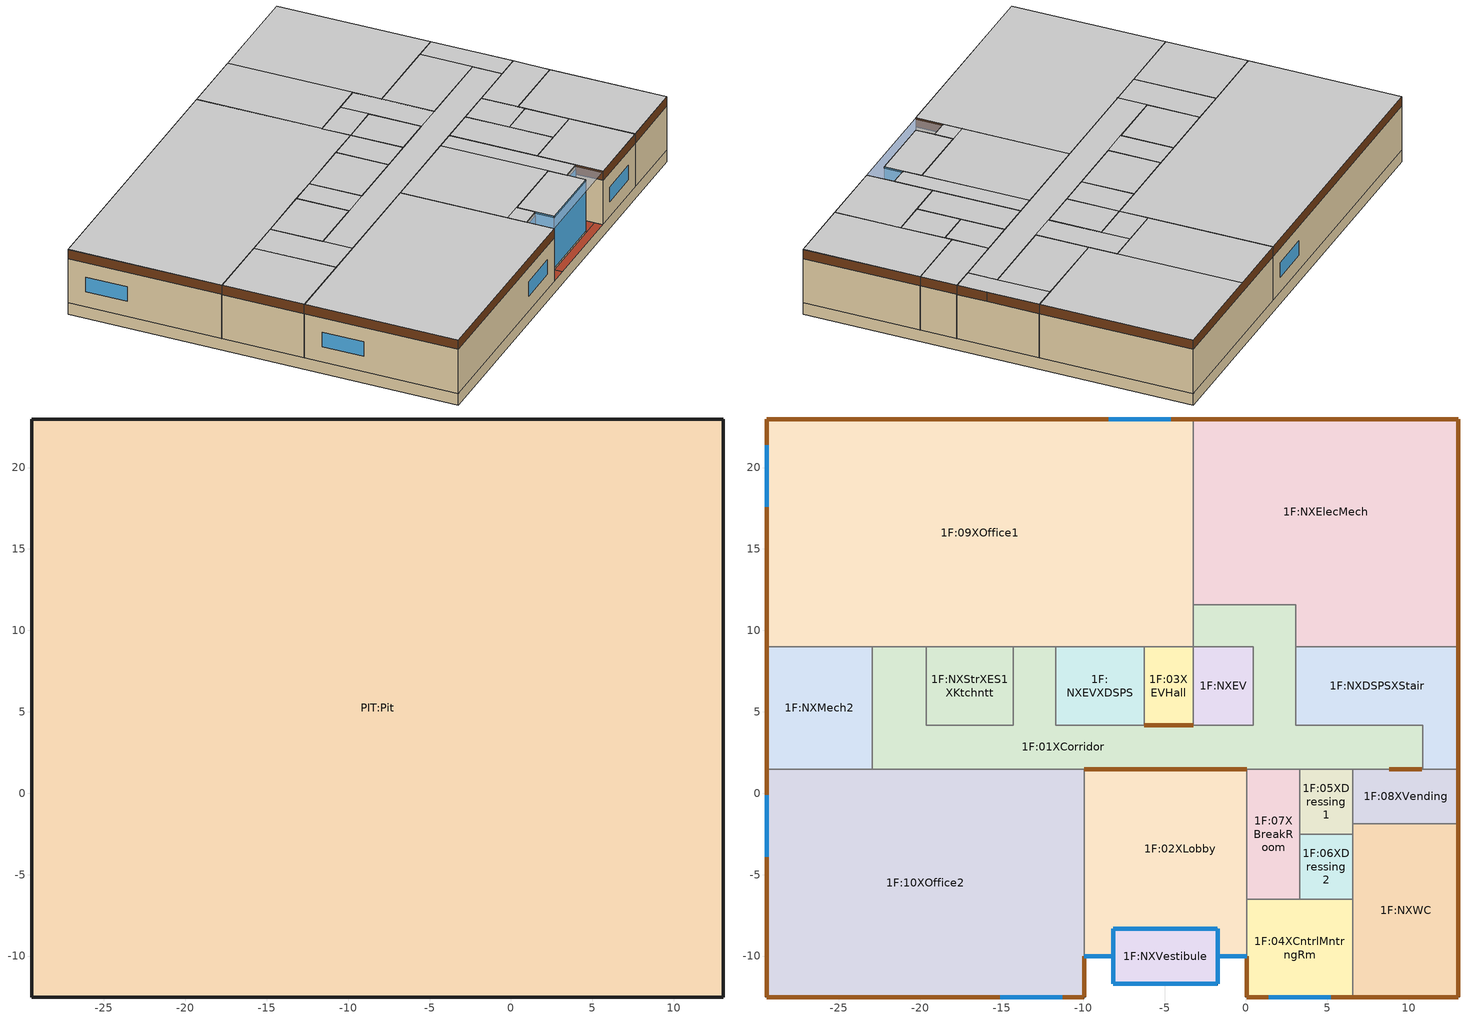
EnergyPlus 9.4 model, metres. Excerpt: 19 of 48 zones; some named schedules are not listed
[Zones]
PIT:Pit
 floor outside (Pit floor): 13.05,-12.52 -29.45,-12.52 -29.45,22.98 13.05,22.98 z8.9
 wall outside (W1 - IBEC): 13.05,-12.52 13.05,22.98 -29.45,22.98 -29.45,-12.52 13.05,-12.52 z8.9:10
 roof outside (R1 - IBEC): -1.75,-11.72 0.05,-11.72 0.05,-10.02 -1.75,-10.02 z10; -8.15,-12.52 0.05,-12.52 0.05,-11.72 -8.15,-11.72 z10; -9.95,-12.52 -8.15,-12.52 -8.15,-10.02 -9.95,-10.02 z10
1F:10XOffice2
 floor to PIT:Pit (FG1 - IBEC): -9.95,-12.52 -29.45,-12.52 -29.45,1.48 -9.95,1.48 z10
 wall outside (W1 - IBEC): -29.45,1.48 -29.45,-12.52 -9.95,-12.52 -9.95,-10.02 z10:15.2
 wall to 1F:02XLobby (IW1 - IBEC): -9.95,-10.02 -9.95,1.48 z10:15.2
 wall to 1F:01XCorridor (IW1 - IBEC): -9.95,1.48 -22.95,1.48 z10:15.2
 wall to 1F:NXMech2 (IW1 - IBEC): -22.95,1.48 -29.45,1.48 z10:15.2
 window x2 (Model Building external glazing - 1001): -29.45,-0.12 -29.45,-3.92 z11.5:12.9
 window x3 (Model Building external glazing - 1001): -15.1,-12.52 -11.3,-12.52 z11.5:12.9
 door (W2 - IBEC): -29.45,1.48 -29.45,-12.51 / -29.45,-12.52 -9.95,-12.52 / -9.95,-12.51 -9.95,-10.02 z14.3:15.2
 ceiling adiabatic (FG1 - IBEC_Reversed): -29.45,-12.52 -9.95,-12.52 -9.95,1.48 -29.45,1.48 z15.2
1F:02XLobby
 floor to PIT:Pit (FG1 - IBEC): 0.05,-10.02 -1.75,-10.02 -1.75,-8.32 0.05,-8.32 z10; 0.05,-8.32 -8.15,-8.32 -8.15,1.48 0.05,1.48 z10; -8.15,-10.02 -9.95,-10.02 -9.95,1.48 -8.15,1.48 z10
 wall outside (W1 - IBEC): -9.95,-10.02 -8.15,-10.02 / -1.75,-10.02 0.05,-10.02 z10:15.2
 wall to 1F:07XBreakRoom (IW1 - IBEC): 0.05,-6.52 0.05,1.48 z10:15.2
 wall to 1F:01XCorridor (IW1 - IBEC): 0.05,1.48 -9.95,1.48 z10:15.2
 wall to 1F:NXVestibule (IW1 - IBEC): -8.15,-10.02 -8.15,-8.32 -1.75,-8.32 -1.75,-10.02 z10:15.2
 wall to 1F:04XCntrlMntrngRm (IW1 - IBEC): 0.05,-10.02 0.05,-6.52 z10:15.2
 window (Model Building external glazing - 1002): -9.95,-10.02 -8.15,-10.02 / -1.75,-10.02 0.05,-10.02 z10.2:14.8
 window inside (Project internal glazing - 1003): -8.15,-10.01 -8.15,-8.32 / -8.15,-8.32 -1.75,-8.32 / -1.75,-8.32 -1.75,-10.01 z10.2:15.2
 door inside (IRTSurface): 0.05,1.48 -9.95,1.48 z10.2:12.6
 ceiling adiabatic (FG1 - IBEC_Reversed): -9.95,-10.02 -8.15,-10.02 -8.15,-8.32 -9.95,-8.32 z15.2; -9.95,-8.32 -1.75,-8.32 -1.75,1.48 -9.95,1.48 z15.2; -1.75,-10.02 0.05,-10.02 0.05,1.48 -1.75,1.48 z15.2
1F:01XCorridor
 floor to PIT:Pit (FG1 - IBEC): -11.7,4.18 -14.3,4.18 -14.3,8.98 -11.7,8.98 z10; -19.65,4.18 -22.95,4.18 -22.95,8.98 -19.65,8.98 z10; 0.45,1.48 -22.95,1.48 -22.95,4.18 0.45,4.18 z10; 3.05,4.18 0.45,4.18 0.45,8.98 3.05,8.98 z10; 10.85,1.48 0.45,1.48 0.45,4.18 10.85,4.18 z10; 3.05,8.98 -3.25,8.98 -3.25,11.58 3.05,11.58 z10
 wall to 1F:07XBreakRoom (IW1 - IBEC_Rev): 0.05,1.48 3.3,1.48 z10:15.2
 wall to 1F:NXMech2 (IW1 - IBEC): -22.95,8.98 -22.95,1.48 z10:15.2
 wall to 1F:NXStrXES1XKtchntt (IW1 - IBEC): -14.3,8.98 -14.3,4.18 -19.65,4.18 -19.65,8.98 z10:15.2
 wall to 1F:09XOffice1 (IW1 - IBEC): -19.65,8.98 -22.95,8.98 / -3.25,11.58 -3.25,8.98 / -11.7,8.98 -14.3,8.98 z10:15.2
 wall to 1F:05XDressing1 (IW1 - IBEC): 3.3,1.48 6.55,1.48 z10:15.2
 wall to 1F:08XVending (IW1 - IBEC): 6.55,1.48 10.85,1.48 z10:15.2
 wall to 1F:NXDSPSXStair (IW1 - IBEC): 10.85,1.48 10.85,4.18 3.05,4.18 3.05,8.98 z10:15.2
 wall to 1F:NXElecMech (IW1 - IBEC): 3.05,8.98 3.05,11.58 -3.25,11.58 z10:15.2
 wall to 1F:NXEV (IW1 - IBEC): -3.25,8.98 0.45,8.98 0.45,4.18 -3.25,4.18 z10:15.2
 wall to 1F:03XEVHall (IW1 - IBEC): -3.25,4.18 -6.25,4.18 z10:15.2
 wall to 1F:NXEVXDSPS (IW1 - IBEC): -6.25,4.18 -11.7,4.18 -11.7,8.98 z10:15.2
 door inside (IRTSurface): 8.8,1.48 10.8,1.48 / -3.25,4.18 -6.25,4.18 z10.2:12.6
 ceiling adiabatic (FG1 - IBEC_Reversed): -3.25,8.98 0.45,8.98 0.45,11.58 -3.25,11.58 z15.2; 0.45,4.18 3.05,4.18 3.05,11.58 0.45,11.58 z15.2; -14.3,4.18 -11.7,4.18 -11.7,8.98 -14.3,8.98 z15.2; -19.65,1.48 10.85,1.48 10.85,4.18 -19.65,4.18 z15.2; -22.95,1.48 -19.65,1.48 -19.65,8.98 -22.95,8.98 z15.2
1F:NXMech2
 floor to PIT:Pit (FG1 - IBEC): -22.95,1.48 -29.45,1.48 -29.45,8.98 -22.95,8.98 z10
 wall outside (W1 - IBEC): -29.45,8.98 -29.45,1.48 z10:15.2
 wall to 1F:09XOffice1 (IW1 - IBEC_Rev): -22.95,8.98 -29.45,8.98 z10:15.2
 door (W2 - IBEC): -29.45,8.98 -29.45,1.49 z14.3:15.2
 ceiling adiabatic (FG1 - IBEC_Reversed): -29.45,1.48 -22.95,1.48 -22.95,8.98 -29.45,8.98 z15.2
1F:07XBreakRoom
 floor to PIT:Pit (FG1 - IBEC): 3.3,-6.52 0.05,-6.52 0.05,1.48 3.3,1.48 z10
 wall to 1F:06XDressing2 (IW1 - IBEC): 3.3,-6.52 3.3,-2.52 z10:15.2
 wall to 1F:05XDressing1 (IW1 - IBEC): 3.3,-2.52 3.3,1.48 z10:15.2
 wall to 1F:04XCntrlMntrngRm (IW1 - IBEC): 0.05,-6.52 3.3,-6.52 z10:15.2
 ceiling adiabatic (FG1 - IBEC_Reversed): 0.05,-6.52 3.3,-6.52 3.3,1.48 0.05,1.48 z15.2
1F:NXVestibule
 floor to PIT:Pit (FG1 - IBEC): -1.75,-11.72 -8.15,-11.72 -8.15,-8.32 -1.75,-8.32 z10
 wall outside (W1 - IBEC): -8.15,-10.02 -8.15,-11.72 -1.75,-11.72 -1.75,-10.02 z10:15.2
 window (Model Building external glazing - 1001): -1.75,-11.71 -1.75,-10.02 / -8.15,-10.02 -8.15,-11.71 / -8.15,-11.72 -1.75,-11.72 z10.2:15.2
 ceiling adiabatic (FG1 - IBEC_Reversed): -8.15,-11.72 -1.75,-11.72 -1.75,-8.32 -8.15,-8.32 z15.2
1F:04XCntrlMntrngRm
 floor to PIT:Pit (FG1 - IBEC): 6.55,-12.52 0.05,-12.52 0.05,-6.52 6.55,-6.52 z10
 wall outside (W1 - IBEC): 0.05,-10.02 0.05,-12.52 6.55,-12.52 z10:15.2
 wall to 1F:06XDressing2 (IW1 - IBEC_Rev): 6.55,-6.52 3.3,-6.52 z10:15.2
 wall to 1F:NXWC (IW1 - IBEC): 6.55,-12.52 6.55,-6.52 z10:15.2
 window (Model Building external glazing - 1001): 1.4,-12.52 5.2,-12.52 z11.5:12.9
 door (W2 - IBEC): 0.05,-10.02 0.05,-12.51 / 0.05,-12.52 6.55,-12.52 z14.3:15.2
 ceiling adiabatic (FG1 - IBEC_Reversed): 0.05,-12.52 6.55,-12.52 6.55,-6.52 0.05,-6.52 z15.2
1F:06XDressing2
 floor to PIT:Pit (FG1 - IBEC): 6.55,-6.52 3.3,-6.52 3.3,-2.52 6.55,-2.52 z10
 wall to 1F:NXWC (IW1 - IBEC): 6.55,-6.52 6.55,-2.52 z10:15.2
 wall to 1F:05XDressing1 (IW1 - IBEC): 6.55,-2.52 3.3,-2.52 z10:15.2
 ceiling adiabatic (FG1 - IBEC_Reversed): 3.3,-6.52 6.55,-6.52 6.55,-2.52 3.3,-2.52 z15.2
1F:05XDressing1
 floor to PIT:Pit (FG1 - IBEC): 6.55,-2.52 3.3,-2.52 3.3,1.48 6.55,1.48 z10
 wall to 1F:NXWC (IW1 - IBEC): 6.55,-2.52 6.55,-1.87 z10:15.2
 wall to 1F:08XVending (IW1 - IBEC): 6.55,-1.87 6.55,1.48 z10:15.2
 ceiling adiabatic (FG1 - IBEC_Reversed): 3.3,-2.52 6.55,-2.52 6.55,1.48 3.3,1.48 z15.2
1F:NXWC
 floor to PIT:Pit (FG1 - IBEC): 13.05,-12.52 6.55,-12.52 6.55,-1.87 13.05,-1.87 z10
 wall outside (W1 - IBEC): 6.55,-12.52 13.05,-12.52 13.05,-1.87 z10:15.2
 wall to 1F:08XVending (IW1 - IBEC_Rev): 13.05,-1.87 6.55,-1.87 z10:15.2
 door (W2 - IBEC): 13.05,-12.51 13.05,-1.87 / 6.55,-12.52 13.05,-12.52 z14.3:15.2
 ceiling adiabatic (FG1 - IBEC_Reversed): 6.55,-12.52 13.05,-12.52 13.05,-1.87 6.55,-1.87 z15.2
1F:08XVending
 floor to PIT:Pit (FG1 - IBEC): 13.05,-1.87 6.55,-1.87 6.55,1.48 13.05,1.48 z10
 wall outside (W1 - IBEC): 13.05,-1.87 13.05,1.48 z10:15.2
 wall to 1F:NXDSPSXStair (IW1 - IBEC): 13.05,1.48 10.85,1.48 z10:15.2
 door (W2 - IBEC): 13.05,-1.86 13.05,1.48 z14.3:15.2
 ceiling adiabatic (FG1 - IBEC_Reversed): 6.55,-1.87 13.05,-1.87 13.05,1.48 6.55,1.48 z15.2
1F:09XOffice1
 floor to PIT:Pit (FG1 - IBEC): -3.25,8.98 -29.45,8.98 -29.45,22.98 -3.25,22.98 z10
 wall outside (W1 - IBEC): -3.25,22.98 -29.45,22.98 -29.45,8.98 z10:15.2
 wall to 1F:NXStrXES1XKtchntt (IW1 - IBEC): -19.65,8.98 -14.3,8.98 z10:15.2
 wall to 1F:NXEVXDSPS (IW1 - IBEC): -11.7,8.98 -6.25,8.98 z10:15.2
 wall to 1F:03XEVHall (IW1 - IBEC_Rev): -6.25,8.98 -3.25,8.98 z10:15.2
 wall to 1F:NXElecMech (IW1 - IBEC): -3.25,11.58 -3.25,22.98 z10:15.2
 window x4 (Model Building external glazing - 1001): -4.62,22.98 -8.42,22.98 z11.5:12.9
 window x2 (Model Building external glazing - 1001): -29.45,21.38 -29.45,17.58 z11.5:12.9
 door (W2 - IBEC): -3.25,22.98 -29.45,22.98 / -29.45,22.98 -29.45,8.99 z14.3:15.2
 ceiling adiabatic (FG1 - IBEC_Reversed): -29.45,8.98 -3.25,8.98 -3.25,22.98 -29.45,22.98 z15.2
1F:NXStrXES1XKtchntt
 floor to PIT:Pit (FG1 - IBEC): -14.3,4.18 -19.65,4.18 -19.65,8.98 -14.3,8.98 z10
 ceiling adiabatic (FG1 - IBEC_Reversed): -19.65,4.18 -14.3,4.18 -14.3,8.98 -19.65,8.98 z15.2
1F:NXDSPSXStair
 floor to PIT:Pit (FG1 - IBEC): 13.05,1.48 10.85,1.48 10.85,4.18 13.05,4.18 z10; 13.05,4.18 3.05,4.18 3.05,8.98 13.05,8.98 z10
 wall outside (W1 - IBEC): 13.05,1.48 13.05,8.98 z10:15.2
 wall to 1F:NXElecMech (IW1 - IBEC): 13.05,8.98 3.05,8.98 z10:15.2
 door (W2 - IBEC): 13.05,1.49 13.05,4.18 / 13.05,4.19 13.05,8.98 z14.3:15.2
 ceiling adiabatic (FG1 - IBEC_Reversed): 3.05,4.18 10.85,4.18 10.85,8.98 3.05,8.98 z15.2; 10.85,1.48 13.05,1.48 13.05,8.98 10.85,8.98 z15.2
1F:NXElecMech
 floor to PIT:Pit (FG1 - IBEC): 13.05,8.98 3.05,8.98 3.05,11.58 13.05,11.58 z10; 13.05,11.58 -3.25,11.58 -3.25,22.98 13.05,22.98 z10
 wall outside (W1 - IBEC): 13.05,8.98 13.05,22.98 -3.25,22.98 z10:15.2
 door (W2 - IBEC): 13.05,8.99 13.05,22.98 / 13.05,22.98 -3.25,22.98 z14.3:15.2
 ceiling adiabatic (FG1 - IBEC_Reversed): -3.25,11.58 3.05,11.58 3.05,22.98 -3.25,22.98 z15.2; 3.05,8.98 13.05,8.98 13.05,22.98 3.05,22.98 z15.2
1F:NXEV
 floor to PIT:Pit (FG1 - IBEC): 0.45,4.18 -3.25,4.18 -3.25,8.98 0.45,8.98 z10
 wall to 1F:03XEVHall (IW1 - IBEC_Rev): -3.25,8.98 -3.25,4.18 z10:15.2
 ceiling adiabatic (FG1 - IBEC_Reversed): -3.25,4.18 0.45,4.18 0.45,8.98 -3.25,8.98 z15.2
1F:03XEVHall
 floor to PIT:Pit (FG1 - IBEC): -3.25,4.18 -6.25,4.18 -6.25,8.98 -3.25,8.98 z10
 wall to 1F:NXEVXDSPS (IW1 - IBEC): -6.25,8.98 -6.25,4.18 z10:15.2
 ceiling adiabatic (FG1 - IBEC_Reversed): -6.25,4.18 -3.25,4.18 -3.25,8.98 -6.25,8.98 z15.2
1F:NXEVXDSPS
 floor to PIT:Pit (FG1 - IBEC): -6.25,4.18 -11.7,4.18 -11.7,8.98 -6.25,8.98 z10
 ceiling adiabatic (FG1 - IBEC_Reversed): -11.7,4.18 -6.25,4.18 -6.25,8.98 -11.7,8.98 z15.2
shading: 13.05,-12.52 -29.45,-12.52 -29.45,22.98 13.05,22.98 z15.2
[Building]
WholeBuildingTest: North Axis {deg}=0; Terrain=Country; Loads Convergence Tolerance Value {W}=0.04; Temperature Convergence Tolerance Value {deltaC}=0.004; Solar Distribution=FullInteriorAndExterior; Minimum Number of Warmup Days=6
[Site:Location]
Tokyo: Latitude {deg}=35.7; Longitude {deg}=139.8; Time Zone {hr}=9; Elevation {m}=0
[SizingPeriod:DesignDay] Day of Month=15; Humidity Condition Type=WetBulb; Barometric Pressure {Pa}=101325; Wind Direction {deg}=0; Rain Indicator=No; Snow Indicator=No; Daylight Saving Time Indicator=No
Name | Month | Day Type | Maximum Dry-Bulb Temperature {C} | Daily Dry-Bulb Temperature Range {deltaC} | Wetbulb or DewPoint at Maximum Dry-Bulb {C} | Wind Speed {m/s} | Solar Model Indicator | Sky Clearness
Summer Design Day in JSBC2018 (01-01:31-12) Jul | 7 | SummerDesignDay | 33.3 | 5.8 | 25 | 0 | ASHRAEClearSky | 0.98
Winter Design Day in JSBC2018 (01-01:31-12) | 1 | WinterDesignDay | 0.9 | 0 | 0.9 | 9.3 |  | 0
[Site:GroundTemperature:BuildingSurface]
18, 18, 18, 18, 18, 18, 18, 18, 18, 18, 18, 18
[Site:GroundTemperature:FCfactorMethod]
January Ground Temperature {C}=2.14219; February Ground Temperature {C}=2.80489; March Ground Temperature {C}=6.98679; April Ground Temperature {C}=13.8; May Ground Temperature {C}=21.3614; June Ground Temperature {C}=27.6366; July Ground Temperature {C}=30.9146; August Ground Temperature {C}=30.2928; September Ground Temperature {C}=25.957; October Ground Temperature {C}=19.0785; November Ground Temperature {C}=11.526; December Ground Temperature {C}=5.33716
[Site:GroundTemperature:Shallow]
14, 14, 14, 14, 14, 14, 14, 14, 14, 14, 14, 14
[Site:GroundTemperature:Deep]
14, 14, 14, 14, 14, 14, 14, 14, 14, 14, 14, 14
[Site:GroundReflectance]
0.1, 0.1, 0.1, 0.1, 0.1, 0.1, 0.1, 0.1, 0.1, 0.1, 0.1, 0.1
[Site:GroundReflectance:SnowModifier]
2, 2
[Material] Roughness=Rough; Thermal Absorptance=0.9
Name | Thickness {m} | Conductivity {W/m-K} | Density {kg/m3} | Specific Heat {J/kg-K} | Solar Absorptance | Visible Absorptance
JP- Concrete cast - dense_.15 | 0.15 | 1.6 | 2300 | 2000 | 0.8 | 0.8
JP-Cement/plaster/mortar - cement mortar_.027 | 0.027 | 1.5 | 2000 | 1600 | 0.6 | 0.6
JP- Concrete cast - dense_.022 | 0.022 | 1.6 | 2300 | 2000 | 0.8 | 0.8
JP Carpet_.006 | 0.006 | 0.08 | 400 | 320 | 0.8 | 0.8
JP- Gypsum Plasterboard_.012 | 0.012 | 0.22 | 750 | 830 | 0.8 | 0.8
JP- Ceramic/clay tiles - ceramic tiles Dry_.01 | 0.01 | 1.3 | 2400 | 2000 | 0.8 | 0.8
JP-Cement/plaster/mortar - cement mortar_.025 | 0.025 | 1.5 | 2000 | 1600 | 0.6 | 0.6
JP- XPS Extruded Polystyrene_.025 | 0.025 | 0.04 | 25 | 100 | 0.8 | 0.8
JP- Gypsum Plasterboard_.008 | 0.008 | 0.22 | 750 | 830 | 0.8 | 0.8
JP- Concrete cast - dense_.65 | 0.65 | 1.6 | 2300 | 2000 | 0.8 | 0.8
JP- Concrete cast - dense_1 | 1 | 1.6 | 2300 | 2000 | 0.8 | 0.8
JP- Rockwool Board_.012 | 0.012 | 0.064 | 350 | 290 | 0.8 | 0.8
JP- Concrete cast - dense_.06 | 0.06 | 1.6 | 2300 | 2000 | 0.8 | 0.8
JP- XPS Extruded Polystyrene_.05 | 0.05 | 0.04 | 25 | 100 | 0.8 | 0.8
JP-Cement/plaster/mortar - cement mortar_.015 | 0.015 | 1.5 | 2000 | 1600 | 0.6 | 0.6
JP- Asphalt_.005 | 0.005 | 0.11 | 1000 | 920 | 0.6 | 0.6
JP- Gypsum Plasterboard_.01 | 0.01 | 0.22 | 750 | 830 | 0.8 | 0.8
JP- Concrete cast - dense_.12 | 0.12 | 1.6 | 2300 | 2000 | 0.8 | 0.8
[Material:NoMass] Roughness=Rough; Thermal Resistance {m2-K/W}=0.07; Thermal Absorptance=0.9; Solar Absorptance=0.7; Visible Absorptance=0.7
1_RVAL_3; 3_RVAL_3; 5_RVAL_2; 6_RVAL_2; 7_RVAL_5; 17_RVAL_7
[Material:InfraredTransparent]
IRTMaterial
[WindowMaterial:Glazing] Infrared Transmittance at Normal Incidence=0; Front Side Infrared Hemispherical Emissivity=0.84; Back Side Infrared Hemispherical Emissivity=0.84; Dirt Correction Factor for Solar and Visible Transmittance=1
Name | Optical Data Type | Thickness {m} | Solar Transmittance at Normal Incidence | Front Side Solar Reflectance at Normal Incidence | Back Side Solar Reflectance at Normal Incidence | Visible Transmittance at Normal Incidence | Front Side Visible Reflectance at Normal Incidence | Back Side Visible Reflectance at Normal Incidence | Conductivity {W/m-K} | Window Glass Spectral Data Set
2 | SpectralAverage | 0.003 | 0.837 | 0.075 | 0.075 | 0.898 | 0.081 | 0.081 | 0.9
10000 | Spectral | 0.007874 |  |  |  |  |  |  | 1 | Ammended AGC Glass Co. N.A. Float Glass <CLR_8.AFG>
[WindowMaterial:Gas]
1001: Gas Type=Air; Thickness {m}=0.006
[WindowMaterial:Blind]
30000: Slat Orientation=Horizontal; Slat Width {m}=0.025; Slat Separation {m}=0.0225; Slat Thickness {m}=0.001; Slat Angle {deg}=90; Slat Conductivity {W/m-K}=0.9; Slat Beam Solar Transmittance=0; Front Side Slat Beam Solar Reflectance=0.66; Back Side Slat Beam Solar Reflectance=0.66; Slat Diffuse Solar Transmittance=0; Front Side Slat Diffuse Solar Reflectance=0.66; Back Side Slat Diffuse Solar Reflectance=0.66; Slat Beam Visible Transmittance=0; Front Side Slat Beam Visible Reflectance=0.66; Back Side Slat Beam Visible Reflectance=0.66; Slat Diffuse Visible Transmittance=0; Front Side Slat Diffuse Visible Reflectance=0.66; Back Side Slat Diffuse Visible Reflectance=0.66; Slat Infrared Hemispherical Transmittance=0; Front Side Slat Infrared Hemispherical Emissivity=0.9; Back Side Slat Infrared Hemispherical Emissivity=0.9; Blind to Glass Distance {m}=0.025; Blind Top Opening Multiplier=0.5; Blind Bottom Opening Multiplier=0.5; Blind Left Side Opening Multiplier=0.5; Blind Right Side Opening Multiplier=0.5; Minimum Slat Angle {deg}=0; Maximum Slat Angle {deg}=180
[MaterialProperty:GlazingSpectralData]
Ammended AGC Glass Co. N.A. Float Glass <CLR_8.AFG>: Wavelength 1 {micron}=0.305; Transmittance 1=0; Front Reflectance 1=0.049; Back Reflectance 1=0.049; Wavelength 2 {micron}=0.31; Transmittance 2=0; Front Reflectance 2=0.049; Back Reflectance 2=0.049; Wavelength 3 {micron}=0.315; Transmittance 3=0.002; Front Reflectance 3=0.048; Back Reflectance 3=0.048; Wavelength 4 {micron}=0.32; Transmittance 4=0.013; Front Reflectance 4=0.048; Back Reflectance 4=0.048; Wavelength 5 {micron}=0.325; Transmittance 5=0.05; Front Reflectance 5=0.047; Back Reflectance 5=0.047; N21=0.33; N22=0.136; N23=0.048; N24=0.048; N25=0.335; N26=0.262; N27=0.051; N28=0.051; N29=0.34; N30=0.407; N31=0.054; N32=0.054; N33=0.345; N34=0.54; N35=0.059; N36=0.059; N37=0.35; N38=0.662; N39=0.066; N40=0.066; N41=0.36; N42=0.788; N43=0.073; N44=0.073; N45=0.37; N46=0.827; N47=0.076; N48=0.076; N49=0.38; N50=0.811; N51=0.075; N52=0.075; N53=0.39; N54=0.856; N55=0.078; N56=0.078; N57=0.4; N58=0.874; N59=0.079; N60=0.079; N61=0.41; N62=0.873; N63=0.079; N64=0.079; N65=0.42; N66=0.87; N67=0.078; N68=0.078; N69=0.43; N70=0.87; N71=0.078; N72=0.078; N73=0.44; N74=0.868; N75=0.077; N76=0.077; N77=0.45; N78=0.874; N79=0.078; N80=0.078; N81=0.46; N82=0.879; N83=0.078; N84=0.078; N85=0.47; N86=0.882; N87=0.077; N88=0.077; N89=0.48; N90=0.882; N91=0.078; N92=0.078; N93=0.49; N94=0.882; N95=0.077; N96=0.077; N97=0.5; N98=0.881; N99=0.076; N100=0.076; N101=0.51; N102=0.881; N103=0.076; N104=0.076; N105=0.52; N106=0.88; N107=0.076; N108=0.076; N109=0.53; N110=0.879; N111=0.076; N112=0.076; N113=0.54; N114=0.879; N115=0.076; N116=0.076; N117=0.55; N118=0.877; N119=0.076; N120=0.076; N121=0.57; N122=0.872; N123=0.076; N124=0.076; N125=0.59; N126=0.857; N127=0.075; N128=0.075; N129=0.61; N130=0.848; N131=0.074; N132=0.074; N133=0.63; N134=0.835; N135=0.072; N136=0.072; N137=0.65; N138=0.822; N139=0.071; N140=0.071; N141=0.67; N142=0.812; N143=0.07; N144=0.07; N145=0.69; N146=0.802; N147=0.069; N148=0.069; N149=0.71; N150=0.789; N151=0.069; N152=0.069; N153=0.718; N154=0.783; N155=0.068; N156=0.068; N157=0.724; N158=0.778; N159=0.067; N160=0.067; N161=0.74; N162=0.763; N163=0.066; N164=0.066; N165=0.752; N166=0.753; N167=0.066; N168=0.066; N169=0.758; N170=0.749; N171=0.065; N172=0.065; N173=0.763; N174=0.745; N175=0.065; N176=0.065; N177=0.768; N178=0.741; N179=0.065; N180=0.065; N181=0.78; N182=0.731; N183=0.064; N184=0.064; N185=0.8; N186=0.714; N187=0.063; N188=0.063; N189=0.816; N190=0.703; N191=0.062; N192=0.062; N193=0.824; N194=0.698; N195=0.062; N196=0.062; N197=0.832; N198=0.693; N199=0.062; N200=0.062; N201=0.84; N202=0.689; N203=0.061; N204=0.061; N205=0.86; N206=0.683; N207=0.063; N208=0.063; N209=0.88; N210=0.674; N211=0.062; N212=0.062; N213=0.905; N214=0.664; N215=0.062; N216=0.062; N217=0.915; N218=0.661; N219=0.063; N220=0.063; N221=0.925; N222=0.658; N223=0.062; N224=0.062; N225=0.93; N226=0.657; N227=0.062; N228=0.062; N229=0.937; N230=0.656; N231=0.061; N232=0.061; N233=0.948; N234=0.652; N235=0.062; N236=0.062; N237=0.965; N238=0.647; N239=0.061; N240=0.061; N241=0.98; N242=0.645; N243=0.061; N244=0.061; N245=0.994; N246=0.642; N247=0.059; N248=0.059; N249=1.04; N250=0.639; N251=0.056; N252=0.056; N253=1.07; N254=0.638; N255=0.056; N256=0.056; N257=1.1; N258=0.637; N259=0.055; N260=0.055; N261=1.12; N262=0.638; N263=0.056; N264=0.056; N265=1.13; N266=0.638; N267=0.057; N268=0.057; N269=1.137; N270=0.638; N271=0.057; N272=0.057; N273=1.161; N274=0.64; N275=0.058; N276=0.058; N277=1.18; N278=0.644; N279=0.057; N280=0.057; N281=1.2; N282=0.649; N283=0.056; N284=0.056; N285=1.235; N286=0.652; N287=0.058; N288=0.058; N289=1.29; N290=0.665; N291=0.06; N292=0.06; N293=1.32; N294=0.672; N295=0.059; N296=0.059; N297=1.35; N298=0.679; N299=0.057; N300=0.057; N301=1.395; N302=0.691; N303=0.058; N304=0.058; N305=1.443; N306=0.713; N307=0.06; N308=0.06; N309=1.463; N310=0.721; N311=0.059; N312=0.059; N313=1.477; N314=0.727; N315=0.059; N316=0.059; N317=1.497; N318=0.734; N319=0.058; N320=0.058; N321=1.52; N322=0.742; N323=0.059; N324=0.059; N325=1.539; N326=0.749; N327=0.06; N328=0.06; N329=1.558; N330=0.754; N331=0.06; N332=0.06; N333=1.578; N334=0.759; N335=0.059; N336=0.059; N337=1.592; N338=0.762; N339=0.059; N340=0.059; N341=1.61; N342=0.765; N343=0.059; N344=0.059; N345=1.63; N346=0.769; N347=0.059; N348=0.059; N349=1.646; N350=0.772; N351=0.059; N352=0.059; N353=1.678; N354=0.773; N355=0.061; N356=0.061; N357=1.74; N358=0.769; N359=0.058; N360=0.058; N361=1.8; N362=0.767; N363=0.061; N364=0.061; N365=1.86; N366=0.761; N367=0.057; N368=0.057; N369=1.92; N370=0.758; N371=0.057; N372=0.057; N373=1.96; N374=0.758; N375=0.057; N376=0.057; N377=1.985; N378=0.755; N379=0.062; N380=0.062; N381=2.005; N382=0.753; N383=0.064; N384=0.064; N385=2.035; N386=0.753; N387=0.064; N388=0.064; N389=2.065; N390=0.753; N391=0.064; N392=0.064; N393=2.1; N394=0.754; N395=0.064; N396=0.064; N397=2.148; N398=0.747; N399=0.063; N400=0.063; N401=2.198; N402=0.716; N403=0.061; N404=0.061; N405=2.27; N406=0.719; N407=0.061; N408=0.061; N409=2.36; N410=0.729; N411=0.061; N412=0.061; N413=2.45; N414=0.707; N415=0.06; N416=0.06; N417=2.494; N418=0.692; N419=0.059; N420=0.059; N421=2.537; N422=0.628; N423=0.056; N424=0.056; N425=2.941; N426=0.076; N427=0.042; N428=0.042; N429=2.973; N430=0.047; N431=0.041; N432=0.041; N433=3.005; N434=0.026; N435=0.04; N436=0.04; N437=3.056; N438=0.024; N439=0.04; N440=0.04; N441=3.132; N442=0.022; N443=0.039; N444=0.039; N445=3.156; N446=0.021; N447=0.039; N448=0.039; N449=3.204; N450=0.019; N451=0.039; N452=0.039; N453=3.245; N454=0.018; N455=0.039; N456=0.039; N457=3.317; N458=0.016; N459=0.039; N460=0.039; N461=3.344; N462=0.015; N463=0.039; N464=0.039; N465=3.45; N466=0.012; N467=0.038; N468=0.038; N469=3.573; N470=0.012; N471=0.038; N472=0.038; N473=3.765; N474=0.015; N475=0.037; N476=0.037
[Construction]
IRTSurface: IRTMaterial
FG1 - IBEC: JP- Concrete cast - dense_.15, JP-Cement/plaster/mortar - cement mortar_.027, 1_RVAL_3, JP- Concrete cast - dense_.022, JP Carpet_.006
FG1 - IBEC_Reversed: JP Carpet_.006, JP- Concrete cast - dense_.022, 3_RVAL_3, JP-Cement/plaster/mortar - cement mortar_.027, JP- Concrete cast - dense_.15
IW1 - IBEC: JP- Gypsum Plasterboard_.012, 5_RVAL_2, JP- Gypsum Plasterboard_.012
IW1 - IBEC_Rev: JP- Gypsum Plasterboard_.012, 6_RVAL_2, JP- Gypsum Plasterboard_.012
W1 - IBEC: JP- Ceramic/clay tiles - ceramic tiles Dry_.01, JP-Cement/plaster/mortar - cement mortar_.025, JP- Concrete cast - dense_.15, JP- XPS Extruded Polystyrene_.025, 7_RVAL_5, JP- Gypsum Plasterboard_.008
W2 - IBEC: JP- Ceramic/clay tiles - ceramic tiles Dry_.01, JP-Cement/plaster/mortar - cement mortar_.025, JP- Concrete cast - dense_.65, JP- XPS Extruded Polystyrene_.025
IBEC internal mass: JP- Concrete cast - dense_1
R1 - IBEC: JP- Concrete cast - dense_.06, JP- XPS Extruded Polystyrene_.05, JP-Cement/plaster/mortar - cement mortar_.015, JP- Asphalt_.005, JP-Cement/plaster/mortar - cement mortar_.015, JP- Concrete cast - dense_.15, 17_RVAL_7, JP- Gypsum Plasterboard_.01, JP- Rockwool Board_.012
Pit floor: JP- Concrete cast - dense_.12
Model Building external glazing - 1001; Model Building external glazing - 1002: 10000
Model Building external glazing - 2001: 10000, 30000
Project internal glazing - 1003: 2, 1001, 2, 1001, 2
[Zone] Type=1; Multiplier=1; Zone Inside Convection Algorithm=TARP; Part of Total Floor Area=Yes
Name | Volume {m3} | Floor Area {m2}
1F:10XOffice2 | 1419.6 | 273
1F:02XLobby | 541.424 | 104.12
1F:07XBreakRoom | 135.2 | 26
1F:06XDressing2; 1F:05XDressing1 | 67.6 | 13
1F:NXWC | 359.97 | 69.225
1F:NXVestibule | 113.152 | 21.76
1F:04XCntrlMntrngRm | 202.8 | 39
1F:NXMech2 | 253.5 | 48.75
1F:01XCorridor | 771.888 | 148.44
1F:NXStrXES1XKtchntt | 133.536 | 25.68
1F:NXEVXDSPS | 136.032 | 26.16
1F:03XEVHall | 74.88 | 14.4
1F:NXEV | 92.352 | 17.76
1F:NXDSPSXStair | 280.488 | 53.94
1F:09XOffice1 | 1907.36 | 366.8
1F:NXElecMech | 1101.46 | 211.82
1F:08XVending | 113.23 | 21.775
PIT:Pit | 1659.625 | 1508.75
[WindowShadingControl] Shading Type=InteriorBlind; Construction with Shading=Model Building external glazing - 2001; Shading Control Type=OnIfScheduleAllows; Schedule=On 24/7; Shading Control Is Scheduled=Yes; Glare Control Is Active=No; Type of Slat Angle Control for Blinds=FixedSlatAngle; Setpoint 2 {W/m2 or deg C}=0; Multiple Surface Control Type=Group
Name | Zone | Fenestration Surface 1 | Fenestration Surface 2 | Fenestration Surface 3
11001 | 1F:10XOffice2 | 1F:10XOffice2_Wall_5_0_0_0_0_2_Win | 1F:10XOffice2_Wall_6_0_0_0_0_3_Win
21001 | 1F:NXVestibule | 1F:NXVestibule_Wall_2_0_0_0_0_0_Win | 1F:NXVestibule_Wall_6_0_0_0_0_0_Win | 1F:NXVestibule_Wall_7_0_0_0_0_0_Win
31001 | 1F:04XCntrlMntrngRm | 1F:04XCntrlMntrngRm_Wall_7_0_0_0_0_1_Win
41001 | 1F:09XOffice1 | 1F:09XOffice1_Wall_4_0_0_0_0_4_Win | 1F:09XOffice1_Wall_5_0_0_0_0_2_Win
[InternalMass] Construction=IBEC internal mass
Name | Zone or ZoneList | Surface Area {m2}
1F:10XOffice2 Internal mass | 1F:10XOffice2 | 665.4
1F:09XOffice1 Internal mass | 1F:09XOffice1 | 556.7
[People] Number of People Calculation Method=People/Area; Fraction Radiant=0.3; Sensible Heat Fraction=0.67; Carbon Dioxide Generation Rate {m3/s-W}=3.82e-08; Enable ASHRAE 55 Comfort Warnings=No; Mean Radiant Temperature Calculation Type=ZoneAveraged; Work Efficiency Schedule=Work efficiency; Clothing Insulation Calculation Method=ClothingInsulationSchedule; Air Velocity Schedule=Default Air Velocity for Comfort Calculations
Name | Zone or ZoneList | Number of People Schedule | People per Zone Floor Area {person/m2} | Activity Level Schedule | Clothing Insulation Schedule
People 1F:10XOffice2 | 1F:10XOffice2 | JP Office - office occupants | 0.1 | Activity Schedule 19336 | Clothing Schedule 19336
People 1F:07XBreakRoom | 1F:07XBreakRoom | JP Office - locker/storage occ. | 0.3 | Activity Schedule 19357 | Clothing Schedule 19357
People 1F:06XDressing2 | 1F:06XDressing2 | JP Office - locker/storage occ. | 0.3 | Activity Schedule 19365 | Clothing Schedule 19365
People 1F:04XCntrlMntrngRm | 1F:04XCntrlMntrngRm | JP Office - CMR occupants | 0.2 | Activity Schedule 19390 | Clothing Schedule 19390
People 1F:09XOffice1 | 1F:09XOffice1 | JP Office - office occupants | 0.1 | Activity Schedule 19469 | Clothing Schedule 19469
People 1F:05XDressing1 | 1F:05XDressing1 | JP Office - locker/storage occ. | 0.3 | Activity Schedule 19491 | Clothing Schedule 19491
[Lights] Design Level Calculation Method=Watts/Area; Return Air Fraction=0; Fraction Radiant=0.6; Fraction Visible=0; Fraction Replaceable=1
Name | Zone or ZoneList | Schedule | Watts per Zone Floor Area {W/m2}
1F:10XOffice2 General lighting | 1F:10XOffice2 | JP Office - office lighting | 12
1F:02XLobby General lighting | 1F:02XLobby | JP Office - 8-21 Lighting | 15
1F:07XBreakRoom General lighting | 1F:07XBreakRoom | JP Office - 8-21 Lighting | 15
1F:06XDressing2 General lighting | 1F:06XDressing2 | JP Office - 8-21 Lighting | 15
1F:04XCntrlMntrngRm General lighting | 1F:04XCntrlMntrngRm | JP Office - CMR lighting | 20
1F:01XCorridor General lighting | 1F:01XCorridor | JP Office - 8-21 Lighting | 15
1F:03XEVHall General lighting | 1F:03XEVHall | JP Office - 8-21 Lighting | 15
1F:09XOffice1 General lighting | 1F:09XOffice1 | JP Office - office lighting | 12
1F:05XDressing1 General lighting | 1F:05XDressing1 | JP Office - 8-21 Lighting | 15
1F:08XVending General lighting | 1F:08XVending | JP Office - 8-21 Lighting | 15
[OtherEquipment] Fuel Type=Electricity; Design Level Calculation Method=Watts/Area; Fraction Latent=0; Fraction Radiant=0.6; Fraction Lost=0; Carbon Dioxide Generation Rate {m3/s-W}=0
Name | Zone or ZoneList | Schedule | Power per Zone Floor Area {W/m2}
1F:10XOffice2 Equipment gain 1 | 1F:10XOffice2 | JP Office - office equipments | 12
1F:04XCntrlMntrngRm Equipment gain 1 | 1F:04XCntrlMntrngRm | JP Office - CMR equipments | 30
1F:09XOffice1 Equipment gain 1 | 1F:09XOffice1 | JP Office - office equipments | 12
[ZoneInfiltration:DesignFlowRate] Schedule=On 24/7; Design Flow Rate Calculation Method=Flow/zone; Constant Term Coefficient=1; Temperature Term Coefficient=0; Velocity Term Coefficient=0; Velocity Squared Term Coefficient=0
Name | Zone or ZoneList | Design Flow Rate {m3/s}
1F:10XOffice2 Infiltration | 1F:10XOffice2 | 0.021294
1F:02XLobby Infiltration | 1F:02XLobby | 0.010528
1F:07XBreakRoom Infiltration | 1F:07XBreakRoom | 0.001803
1F:06XDressing2 Infiltration | 1F:06XDressing2 | 0.000901
1F:NXWC Infiltration | 1F:NXWC | 0.009999
1F:NXVestibule Infiltration | 1F:NXVestibule | 0.003143
1F:04XCntrlMntrngRm Infiltration | 1F:04XCntrlMntrngRm | 0.002929
1F:NXMech2 Infiltration | 1F:NXMech2 | 0.007042
1F:01XCorridor Infiltration | 1F:01XCorridor | 0.010292
1F:NXStrXES1XKtchntt Infiltration | 1F:NXStrXES1XKtchntt | 0.003709
1F:NXEVXDSPS Infiltration | 1F:NXEVXDSPS | 0.003779
1F:03XEVHall Infiltration | 1F:03XEVHall | 0.001456
1F:NXEV Infiltration | 1F:NXEV | 0.002565
1F:NXDSPSXStair Infiltration | 1F:NXDSPSXStair | 0.007791
1F:09XOffice1 Infiltration | 1F:09XOffice1 | 0.02861
1F:NXElecMech Infiltration | 1F:NXElecMech | 0.030596
1F:05XDressing1 Infiltration | 1F:05XDressing1 | 0.000901
1F:08XVending Infiltration | 1F:08XVending | 0.001636
[ZoneMixing] Delta Temperature {deltaC}=0
Name | Zone | Schedule | Design Flow Rate Calculation Method | Design Flow Rate {m3/s} | Source Zone
1F:02XLobby_1 | 1F:02XLobby | On | Flow/Zone | 0.416306 | 1F:01XCorridor
1F:02XLobby_2 | 1F:01XCorridor | On | Flow/zone | 0.416306 | 1F:02XLobby
1F:02XLobby_3; 1F:02XLobby_7 | 1F:02XLobby | Office_OpenOff_Occ | Flow/Zone | 0.0294402 | 1F:NXVestibule
1F:02XLobby_4; 1F:02XLobby_8 | 1F:NXVestibule | Office_OpenOff_Occ | Flow/zone | 0.0294402 | 1F:02XLobby
1F:02XLobby_5 | 1F:02XLobby | Office_OpenOff_Occ | Flow/Zone | 0.111122 | 1F:NXVestibule
1F:02XLobby_6 | 1F:NXVestibule | Office_OpenOff_Occ | Flow/zone | 0.111122 | 1F:02XLobby
1F:01XCorridor_9 | 1F:01XCorridor | On | Flow/Zone | 0.08352 | 1F:08XVending
1F:01XCorridor_10 | 1F:08XVending | On | Flow/zone | 0.08352 | 1F:01XCorridor
1F:01XCorridor_11 | 1F:01XCorridor | On | Flow/Zone | 0.124717 | 1F:03XEVHall
1F:01XCorridor_12 | 1F:03XEVHall | On | Flow/zone | 0.124717 | 1F:01XCorridor
[DesignSpecification:ZoneAirDistribution] Zone Air Distribution Effectiveness in Cooling Mode=1; Zone Air Distribution Effectiveness in Heating Mode=1
1F:10XOffice2; 1F:02XLobby; 1F:07XBreakRoom; 1F:06XDressing2; 1F:04XCntrlMntrngRm; 1F:01XCorridor; 1F:03XEVHall; 1F:09XOffice1; 1F:05XDressing1; 1F:08XVending
[Sizing:Zone] Zone Cooling Design Supply Air Temperature Input Method=SupplyAirTemperature; Zone Cooling Design Supply Air Temperature {C}=12; Zone Cooling Design Supply Air Temperature Difference {deltaC}=0; Zone Heating Design Supply Air Temperature Input Method=SupplyAirTemperature; Zone Heating Design Supply Air Temperature {C}=35; Zone Heating Design Supply Air Temperature Difference {deltaC}=0; Zone Cooling Design Supply Air Humidity Ratio {kgWater/kgDryAir}=0.0077; Zone Heating Design Supply Air Humidity Ratio {kgWater/kgDryAir}=0.0156; Zone Heating Sizing Factor=3; Zone Cooling Sizing Factor=3; Cooling Design Air Flow Method=DesignDay; Cooling Minimum Air Flow Fraction=0; Heating Design Air Flow Method=DesignDay
Name | Design Specification Zone Air Distribution Object
1F:10XOffice2 | 1F:10XOffice2
1F:02XLobby | 1F:02XLobby
1F:07XBreakRoom | 1F:07XBreakRoom
1F:06XDressing2 | 1F:06XDressing2
1F:04XCntrlMntrngRm | 1F:04XCntrlMntrngRm
1F:01XCorridor | 1F:01XCorridor
1F:03XEVHall | 1F:03XEVHall
1F:09XOffice1 | 1F:09XOffice1
1F:05XDressing1 | 1F:05XDressing1
1F:08XVending | 1F:08XVending
[ZoneControl:Thermostat] Control Type Schedule=Zone Control Type Sched
Name | Zone or ZoneList | Control 1
1F:10XOffice2 Thermostat | 1F:10XOffice2 | Dual Setpoint - Zone 1F:10XOffice2
1F:02XLobby Thermostat | 1F:02XLobby | Dual Setpoint - Zone 1F:02XLobby
1F:07XBreakRoom Thermostat | 1F:07XBreakRoom | Dual Setpoint - Zone 1F:07XBreakRoom
1F:06XDressing2 Thermostat | 1F:06XDressing2 | Dual Setpoint - Zone 1F:06XDressing2
1F:04XCntrlMntrngRm Thermostat | 1F:04XCntrlMntrngRm | Dual Setpoint - Zone 1F:04XCntrlMntrngRm
1F:01XCorridor Thermostat | 1F:01XCorridor | Dual Setpoint - Zone 1F:01XCorridor
1F:03XEVHall Thermostat | 1F:03XEVHall | Dual Setpoint - Zone 1F:03XEVHall
1F:09XOffice1 Thermostat | 1F:09XOffice1 | Dual Setpoint - Zone 1F:09XOffice1
1F:05XDressing1 Thermostat | 1F:05XDressing1 | Dual Setpoint - Zone 1F:05XDressing1
1F:08XVending Thermostat | 1F:08XVending | Dual Setpoint - Zone 1F:08XVending
[ThermostatSetpoint:DualSetpoint]
Name | Heating Setpoint Temperature Schedule | Cooling Setpoint Temperature Schedule
Dual Setpoint - Zone 1F:10XOffice2 | 1F:10XOffice2 Heating Setpoint Schedule | 1F:10XOffice2 Cooling SP Sch
Dual Setpoint - Zone 1F:02XLobby | 1F:02XLobby Heating Setpoint Schedule | 1F:02XLobby Cooling SP Sch
Dual Setpoint - Zone 1F:07XBreakRoom | 1F:07XBreakRoom Heating Setpoint Schedule | 1F:07XBreakRoom Cooling SP Sch
Dual Setpoint - Zone 1F:06XDressing2 | 1F:06XDressing2 Heating Setpoint Schedule | 1F:06XDressing2 Cooling SP Sch
Dual Setpoint - Zone 1F:04XCntrlMntrngRm | 1F:04XCntrlMntrngRm Heating Setpoint Schedule | 1F:04XCntrlMntrngRm Cooling SP Sch
Dual Setpoint - Zone 1F:01XCorridor | 1F:01XCorridor Heating Setpoint Schedule | 1F:01XCorridor Cooling SP Sch
Dual Setpoint - Zone 1F:03XEVHall | 1F:03XEVHall Heating Setpoint Schedule | 1F:03XEVHall Cooling SP Sch
Dual Setpoint - Zone 1F:09XOffice1 | 1F:09XOffice1 Heating Setpoint Schedule | 1F:09XOffice1 Cooling SP Sch
Dual Setpoint - Zone 1F:05XDressing1 | 1F:05XDressing1 Heating Setpoint Schedule | 1F:05XDressing1 Cooling SP Sch
Dual Setpoint - Zone 1F:08XVending | 1F:08XVending Heating Setpoint Schedule | 1F:08XVending Cooling SP Sch
[ZoneHVAC:IdealLoadsAirSystem] Maximum Heating Supply Air Temperature {C}=35; Minimum Cooling Supply Air Temperature {C}=12; Maximum Heating Supply Air Humidity Ratio {kgWater/kgDryAir}=0.0156; Minimum Cooling Supply Air Humidity Ratio {kgWater/kgDryAir}=0.0077; Heating Limit=LimitCapacity; Maximum Heating Air Flow Rate {m3/s}=Autosize; Maximum Sensible Heating Capacity {W}=Autosize; Cooling Limit=LimitFlowRateAndCapacity; Maximum Total Cooling Capacity {W}=Autosize; Dehumidification Control Type=Humidistat; Humidification Control Type=Humidistat; Outdoor Air Economizer Type=DifferentialDryBulb; Heat Recovery Type=Sensible
Name | Maximum Cooling Air Flow Rate {m3/s} | Heating Availability Schedule | Cooling Availability Schedule
1F:10XOffice2 Ideal Loads Air | 5.915 | 1F:10XOffice2 Heating Availability Sch | 1F:10XOffice2 Cooling Availability Sch
1F:02XLobby Ideal Loads Air | 2.255933 | 1F:02XLobby Heating Availability Sch | 1F:02XLobby Cooling Availability Sch
1F:07XBreakRoom Ideal Loads Air | 0.563333 | 1F:07XBreakRoom Heating Availability Sch | 1F:07XBreakRoom Cooling Availability Sch
1F:06XDressing2 Ideal Loads Air | 0.281667 | 1F:06XDressing2 Heating Availability Sch | 1F:06XDressing2 Cooling Availability Sch
1F:04XCntrlMntrngRm Ideal Loads Air | 0.845 | 1F:04XCntrlMntrngRm Heating Availability Sch | 1F:04XCntrlMntrngRm Cooling Availability Sch
1F:01XCorridor Ideal Loads Air | 3.2162 | 1F:01XCorridor Heating Availability Sch | 1F:01XCorridor Cooling Availability Sch
1F:03XEVHall Ideal Loads Air | 0.312 | 1F:03XEVHall Heating Availability Sch | 1F:03XEVHall Cooling Availability Sch
1F:09XOffice1 Ideal Loads Air | 7.947333 | 1F:09XOffice1 Heating Availability Sch | 1F:09XOffice1 Cooling Availability Sch
1F:05XDressing1 Ideal Loads Air | 0.281667 | 1F:05XDressing1 Heating Availability Sch | 1F:05XDressing1 Cooling Availability Sch
1F:08XVending Ideal Loads Air | 0.471792 | 1F:08XVending Heating Availability Sch | 1F:08XVending Cooling Availability Sch
2X6F:01XCorridor Ideal Loads Air | 2.201 | 2X6F:01XCorridor Heating Availability Sch | 2X6F:01XCorridor Cooling Availability Sch
2X6F:03XEVHall Ideal Loads Air | 0.24 | 2X6F:03XEVHall Heating Availability Sch | 2X6F:03XEVHall Cooling Availability Sch
2X6F:05X1XOfficeSP Ideal Loads Air | 2.791667 | 2X6F:05X1XOfficeSP Heating Availability Sch | 2X6F:05X1XOfficeSP Cooling Availability Sch
2X6F:05X3XOfficeSI Ideal Loads Air | 4.65 | 2X6F:05X3XOfficeSI Heating Availability Sch | 2X6F:05X3XOfficeSI Cooling Availability Sch
2X6F:02XVending Ideal Loads Air | 0.362917 | 2X6F:02XVending Heating Availability Sch | 2X6F:02XVending Cooling Availability Sch
2X6F:04X1XOfficeNP Ideal Loads Air | 3.125 | 2X6F:04X1XOfficeNP Heating Availability Sch | 2X6F:04X1XOfficeNP Cooling Availability Sch
2X6F:04X2XOfficeNEP Ideal Loads Air | 0.958333 | 2X6F:04X2XOfficeNEP Heating Availability Sch | 2X6F:04X2XOfficeNEP Cooling Availability Sch
2X6F:04X3XOfficeNWP Ideal Loads Air | 0.958333 | 2X6F:04X3XOfficeNWP Heating Availability Sch | 2X6F:04X3XOfficeNWP Cooling Availability Sch
2X6F:04X4XOfficeNI Ideal Loads Air | 4.874999 | 2X6F:04X4XOfficeNI Heating Availability Sch | 2X6F:04X4XOfficeNI Cooling Availability Sch
2X6F:05X2XOfficeSWP Ideal Loads Air | 0.958333 | 2X6F:05X2XOfficeSWP Heating Availability Sch | 2X6F:05X2XOfficeSWP Cooling Availability Sch
7F:01XCorridor Ideal Loads Air | 2.201 | 7F:01XCorridor Heating Availability Sch | 7F:01XCorridor Cooling Availability Sch
7F:03XEVHall Ideal Loads Air | 0.24 | 7F:03XEVHall Heating Availability Sch | 7F:03XEVHall Cooling Availability Sch
7F:05XOffice2 Ideal Loads Air | 8.4 | 7F:05XOffice2 Heating Availability Sch | 7F:05XOffice2 Cooling Availability Sch
7F:02XVending Ideal Loads Air | 0.362917 | 7F:02XVending Heating Availability Sch | 7F:02XVending Cooling Availability Sch
7F:04XOffice1 Ideal Loads Air | 9.916666 | 7F:04XOffice1 Heating Availability Sch | 7F:04XOffice1 Cooling Availability Sch
[Zone equipment]
1F:10XOffice2: 1F:10XOffice2 Ideal Loads Air
1F:02XLobby: 1F:02XLobby Ideal Loads Air
1F:07XBreakRoom: 1F:07XBreakRoom Ideal Loads Air
1F:06XDressing2: 1F:06XDressing2 Ideal Loads Air
1F:04XCntrlMntrngRm: 1F:04XCntrlMntrngRm Ideal Loads Air
1F:01XCorridor: 1F:01XCorridor Ideal Loads Air
1F:03XEVHall: 1F:03XEVHall Ideal Loads Air
1F:09XOffice1: 1F:09XOffice1 Ideal Loads Air
1F:05XDressing1: 1F:05XDressing1 Ideal Loads Air
1F:08XVending: 1F:08XVending Ideal Loads Air
[Schedule:Day:Hourly]
Summer Control Type Day Sch; Winter Control Type Day Sch: 4, 4, 4, 4, 4, 4, 4, 4, 4, 4, 4, 4, 4, 4, 4, 4, 4, 4, 4, 4, 4, 4, 4, 4
[Schedule:Week:Daily]
Summer Control Type Week Sch: Summer Control Type Day Sch, Summer Control Type Day Sch, Summer Control Type Day Sch, Summer Control Type Day Sch, Summer Control Type Day Sch, Summer Control Type Day Sch, Summer Control Type Day Sch, Summer Control Type Day Sch, Summer Control Type Day Sch, Summer Control Type Day Sch, Summer Control Type Day Sch, Summer Control Type Day Sch
Winter Control Type Week Sch: Winter Control Type Day Sch, Winter Control Type Day Sch, Winter Control Type Day Sch, Winter Control Type Day Sch, Winter Control Type Day Sch, Winter Control Type Day Sch, Winter Control Type Day Sch, Winter Control Type Day Sch, Winter Control Type Day Sch, Winter Control Type Day Sch, Winter Control Type Day Sch, Winter Control Type Day Sch
[Schedule:Year]
Zone Control Type Sched: Winter Control Type Week Sch, 1, 1, 3, 31, Summer Control Type Week Sch, 4, 1, 9, 30, Winter Control Type Week Sch, 10, 1, 12, 31
[Schedule:Compact]
On; On 24/7: Through: 12/31, For: AllDays, Until: 24:00, 1
Work efficiency: Through: 12/31, For: AllDays, Until: 24:00, 0
Office_OpenOff_Occ: Through: 31 Dec, For: Weekdays SummerDesignDay, Until: 07:00, 0, Until: 08:00, 0.25, Until: 09:00, 0.5, Until: 12:00, 1, Until: 14:00, 0.75, Until: 17:00, 1, Until: 18:00, 0.5, Until: 19:00, 0.25, Until: 24:00, 0, For: Weekends, Until: 24:00, 0, For: Holidays, Until: 24:00, 0, For: WinterDesignDay AllOtherDays, Until: 24:00, 0
Default Air Velocity for Comfort Calculations: Through: 12/31, For: AllDays, Until: 24:00, 0.137
JP Office - office equipments: Through: 31 Dec, For: Weekdays SummerDesignDay WinterDesignDay, Until: 08:00, 0.25, Until: 12:00, 1, Until: 13:00, 0.8, Until: 19:00, 1, Until: 21:00, 0.5, Until: 24:00, 0.25, For: Weekends, Until: 24:00, 0.25, For: AllOtherDays, Until: 24:00, 0.25
JP Office - locker/storage occ.: Through: 31 Dec, For: Weekdays SummerDesignDay WinterDesignDay, Until: 08:00, 0, Until: 09:00, 1, Until: 17:00, 0.4, Until: 19:00, 0.7, Until: 21:00, 0.4, Until: 24:00, 0, For: Weekends, Until: 24:00, 0, For: AllOtherDays, Until: 24:00, 0
JP Office - office lighting: Through: 31 Dec, For: Weekdays SummerDesignDay WinterDesignDay, Until: 08:00, 0, Until: 12:00, 1, Until: 13:00, 0.5, Until: 20:00, 1, Until: 21:00, 0.8, Until: 24:00, 0, For: Weekends, Until: 24:00, 0, For: AllOtherDays, Until: 24:00, 0
JP Office - 8-21 Lighting: Through: 31 Dec, For: Weekdays SummerDesignDay WinterDesignDay, Until: 08:00, 0, Until: 21:00, 1, Until: 24:00, 0, For: Weekends, Until: 24:00, 0, For: AllOtherDays, Until: 24:00, 0
JP Office - CMR occupants: Through: 31 Dec, For: Weekdays SummerDesignDay WinterDesignDay, Until: 07:00, 0.5, Until: 20:00, 1, Until: 24:00, 0.5, For: Weekends, Until: 24:00, 0.5, For: AllOtherDays, Until: 24:00, 0.5
JP Office - CMR equipments; JP Office - CMR lighting: Through: 31 Dec, For: Weekdays SummerDesignDay WinterDesignDay, Until: 24:00, 1, For: Weekends, Until: 24:00, 1, For: AllOtherDays, Until: 24:00, 1
JP Office - office occupants: Through: 31 Dec, For: Weekdays SummerDesignDay WinterDesignDay, Until: 08:00, 0, Until: 12:00, 1, Until: 13:00, 0.6, Until: 18:00, 1, Until: 19:00, 0.5, Until: 20:00, 0.3, Until: 21:00, 0.2, Until: 24:00, 0, For: Weekends, Until: 24:00, 0, For: AllOtherDays, Until: 24:00, 0
Activity Schedule 19336; Activity Schedule 19357; Activity Schedule 19365; Activity Schedule 19390; Activity Schedule 19469; Activity Schedule 19491: Through: 12/31, For: AllDays, Until: 24:00, 120
Clothing Schedule 19336; Clothing Schedule 19357; Clothing Schedule 19365; Clothing Schedule 19390; Clothing Schedule 19469; Clothing Schedule 19491: Through: 4/1, For: AllDays, Until: 24:00, 1, Through: 9/30, For: AllDays, Until: 24:00, .5, Through: 12/31, For: AllDays, Until: 24:00, 1
1F:10XOffice2 Heating Setpoint Schedule; 1F:07XBreakRoom Heating Setpoint Schedule; 1F:06XDressing2 Heating Setpoint Schedule; 1F:09XOffice1 Heating Setpoint Schedule; 1F:05XDressing1 Heating Setpoint Schedule: Through: 31 Mar, For: Weekdays  WinterDesignDay, Until: 07:00, -50, Until: 21:00, 22, Until: 24:00, -50, For: Weekends AllOtherDays, Until: 24:00, -50, Through: 30 Nov, For: AllDays, Until: 24:00, -50, Through: 31 Dec, For: Weekdays, Until: 07:00, -50, Until: 21:00, 22, Until: 24:00, -50, For: Weekends AllOtherDays, Until: 24:00, -50
1F:10XOffice2 Heating Availability Sch: Through: 31 Mar, For: Weekdays  WinterDesignDay, Until: 07:00, 0, Until: 21:00, 1, Until: 24:00, 0, For: Weekends AllOtherDays, Until: 24:00, 0, Through: 30 Nov, For: AllDays, Until: 24:00, 0, Through: 31 Dec, For: Weekdays, Until: 07:00, 0, Until: 21:00, 1, Until: 24:00, 0, For: Weekends AllOtherDays, Until: 24:00, 0
1F:10XOffice2 Cooling SP Sch; 1F:07XBreakRoom Cooling SP Sch; 1F:06XDressing2 Cooling SP Sch; 1F:09XOffice1 Cooling SP Sch; 1F:05XDressing1 Cooling SP Sch: Through: 31 Mar, For: AllDays, Until: 24:00, 100, Through: 30 Nov, For: Weekdays SummerDesignDay, Until: 07:00, 100, Until: 21:00, 26, Until: 24:00, 100, For: Weekends AllOtherDays, Until: 24:00, 100, Through: 31 Dec, For: AllDays, Until: 24:00, 100
1F:02XLobby Heating Setpoint Schedule; 1F:01XCorridor Heating Setpoint Schedule; 1F:03XEVHall Heating Setpoint Schedule; 1F:08XVending Heating Setpoint Schedule: Through: 31 Mar, For: Weekdays  WinterDesignDay, Until: 08:00, -50, Until: 21:00, 22, Until: 24:00, -50, For: Weekends AllOtherDays, Until: 24:00, -50, Through: 30 Nov, For: AllDays, Until: 24:00, -50, Through: 31 Dec, For: Weekdays, Until: 08:00, -50, Until: 21:00, 22, Until: 24:00, -50, For: Weekends AllOtherDays, Until: 24:00, -50
1F:02XLobby Cooling SP Sch; 1F:01XCorridor Cooling SP Sch; 1F:03XEVHall Cooling SP Sch; 1F:08XVending Cooling SP Sch: Through: 31 Mar, For: AllDays, Until: 24:00, 100, Through: 30 Nov, For: Weekdays SummerDesignDay, Until: 08:00, 100, Until: 21:00, 26, Until: 24:00, 100, For: Weekends AllOtherDays, Until: 24:00, 100, Through: 31 Dec, For: AllDays, Until: 24:00, 100
1F:04XCntrlMntrngRm Heating Setpoint Schedule: Through: 31 Mar, For:AllDays, Until: 24:00, 22, Through: 30 Nov, For: AllDays, Until: 24:00, -50, Through: 31 Dec, For: AllDays, Until: 24:00, 22
1F:04XCntrlMntrngRm Cooling SP Sch: Through: 31 Mar, For:AllDays, Until: 24:00, 100, Through: 30 Nov, For: AllDays, Until: 24:00, 26, Through: 31 Dec, For: AllDays, Until: 24:00, 100
